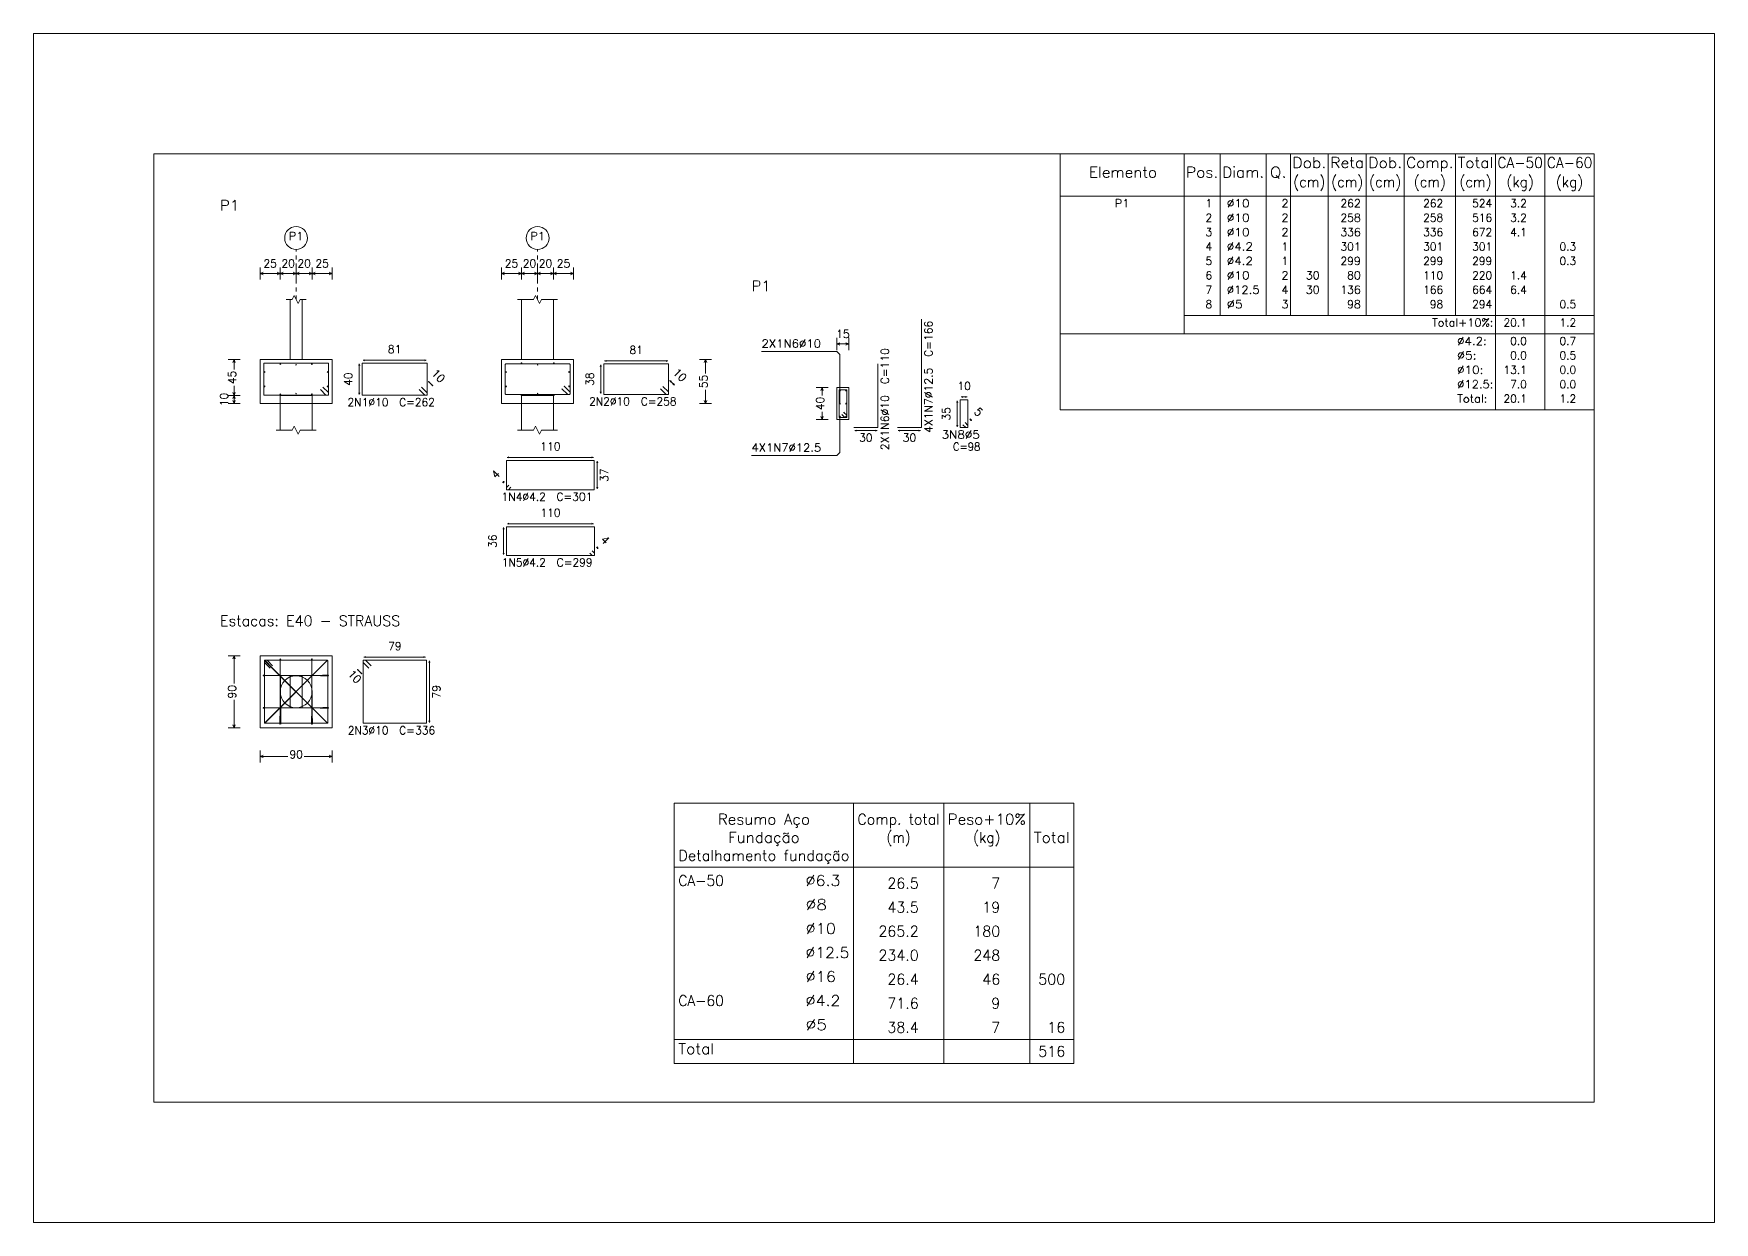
# Model space of a CAD drawing. Header units: millimetres. Extents: x 0 to 376, y 0 to 134.
# Drawn here: x 44.2 to 86.2, y 92.2 to 121.9 of the extents above; entities that cross this region are included whole.
import ezdxf
from ezdxf.enums import TextEntityAlignment as Align

# ---------------------------------------------------------------- set-up
doc = ezdxf.new("R2010")
doc.units = ezdxf.units.MM
doc.linetypes.add('CYPE_PUNTO', pattern=[0.075, 0, -0.075])
for name, color, linetype, lineweight in [('FUN_COTAS', 2, 'Continuous', 0), ('FUN_DES_ARMADURAS', 4, 'Continuous', 0), ('FUN_GEOMETRIA', 2, 'Continuous', 0), ('FUN_REFEREN', 2, 'Continuous', 0), ('FUN_TXT_ARMADURAS', 3, 'Continuous', 0), ('QUAD_BORDA', 1, 'Continuous', 20), ('QUAD_LIMITES', 2, 'Continuous', 0), ('TABELAS', 1, 'Continuous', 9), ('TEXTO_TABELAS', 1, 'Continuous', 0)]:
    doc.layers.add(name, color=color, linetype=linetype, lineweight=lineweight)
doc.styles.add('CYPETXT', font='romans__.ttf', dxfattribs={"height": 0.2})

msp = doc.modelspace()

# ---------------------------------------------------------------- hatches: boundary and pattern name
at = {"layer": 'FUN_DES_ARMADURAS'}
h = msp.add_hatch(color=256, dxfattribs=at)
edge = h.paths.add_edge_path(flags=0)
edge.add_arc((51.3628, 113.0083), 0.0016, 0, 360)
h = msp.add_hatch(color=256, dxfattribs=at)
edge = h.paths.add_edge_path(flags=0)
edge.add_arc((51.4228, 113.0683), 0.0016, 0, 360)
h = msp.add_hatch(color=256, dxfattribs=at)
edge = h.paths.add_edge_path(flags=0)
edge.add_arc((57.398, 113.0283), 0.0016, 0, 360)
h = msp.add_hatch(color=256, dxfattribs=at)
edge = h.paths.add_edge_path(flags=0)
edge.add_arc((57.458, 113.0883), 0.0016, 0, 360)
h = msp.add_hatch(color=256, dxfattribs=at)
edge = h.paths.add_edge_path(flags=0)
edge.add_arc((64.3896, 112.3826), 0.0016, 0, 360)
h = msp.add_hatch(color=256, dxfattribs=at)
edge = h.paths.add_edge_path(flags=0)
edge.add_arc((64.4445, 112.4376), 0.0016, 0, 360)
h = msp.add_hatch(color=256, dxfattribs=at)
edge = h.paths.add_edge_path(flags=0)
edge.add_arc((50.0171, 106.1893), 0.0016, 0, 360)
h = msp.add_hatch(color=256, dxfattribs=at)
edge = h.paths.add_edge_path(flags=0)
edge.add_arc((50.0617, 106.1572), 0.0016, 0, 360)
h = msp.add_hatch(color=256, dxfattribs=at)
edge = h.paths.add_edge_path(flags=0)
edge.add_arc((50.1057, 106.0474), 0.0016, 0, 360)
h = msp.add_hatch(color=256, dxfattribs=at)
edge = h.paths.add_edge_path(flags=0)
edge.add_arc((50.1657, 106.1074), 0.0016, 0, 360)
h = msp.add_hatch(color=256, dxfattribs=at)
edge = h.paths.add_edge_path(flags=0)
edge.add_arc((51.3628, 105.8544), 0.0016, 0, 360)
h = msp.add_hatch(color=256, dxfattribs=at)
edge = h.paths.add_edge_path(flags=0)
edge.add_arc((51.4228, 105.8755), 0.0016, 0, 360)
h = msp.add_hatch(color=256, dxfattribs=at)
edge = h.paths.add_edge_path(flags=0)
edge.add_arc((51.3628, 105.0444), 0.0016, 0, 360)
h = msp.add_hatch(color=256, dxfattribs=at)
edge = h.paths.add_edge_path(flags=0)
edge.add_arc((51.4228, 105.0655), 0.0016, 0, 360)
h = msp.add_hatch(color=256, dxfattribs=at)
edge = h.paths.add_edge_path(flags=0)
edge.add_arc((50.0238, 104.7217), 0.0016, 0, 360)
h = msp.add_hatch(color=256, dxfattribs=at)
edge = h.paths.add_edge_path(flags=0)
edge.add_arc((50.0559, 104.7662), 0.0016, 0, 360)
h = msp.add_hatch(color=256, dxfattribs=at)
edge = h.paths.add_edge_path(flags=0)
edge.add_arc((50.3499, 104.8503), 0.0016, 0, 360)
h = msp.add_hatch(color=256, dxfattribs=at)
edge = h.paths.add_edge_path(flags=0)
edge.add_arc((50.371, 104.7903), 0.0016, 0, 360)
h = msp.add_hatch(color=256, dxfattribs=at)
edge = h.paths.add_edge_path(flags=0)
edge.add_arc((51.1399, 104.8503), 0.0016, 0, 360)
h = msp.add_hatch(color=256, dxfattribs=at)
edge = h.paths.add_edge_path(flags=0)
edge.add_arc((51.161, 104.7903), 0.0016, 0, 360)

# ---------------------------------------------------------------- linework, layer by layer
at = {"layer": 'FUN_COTAS', "linetype": 'CYPE_PUNTO'}
for p, q in [((50.7542, 115.2569), (50.7542, 116.5079)), ((56.7894, 115.2569), (56.7894, 116.5079))]:
    msp.add_line(p, q, dxfattribs=at)
at = {"layer": 'FUN_COTAS'}
for p, q in [((49.8543, 115.7579), (49.8543, 116.0579)), ((49.8543, 115.9079), (49.9293, 115.9379)), ((50.3543, 115.9079), (50.2792, 115.9379)), ((50.3543, 115.7579), (50.3543, 116.0579)), ((50.3543, 115.7579), (50.3543, 116.0579)), ((50.3543, 115.9079), (50.4293, 115.9379)), ((50.7542, 115.9079), (50.6793, 115.9379)), ((50.7542, 115.7579), (50.7542, 116.0579)), ((50.7542, 115.7579), (50.7542, 116.0579)), ((50.7542, 115.9079), (50.8293, 115.9379)), ((51.1542, 115.9079), (51.0793, 115.9379)), ((51.1542, 115.7579), (51.1542, 116.0579)), ((51.1542, 115.7579), (51.1542, 116.0579)), ((51.1542, 115.9079), (51.2293, 115.9379)), ((51.6542, 115.9079), (51.5793, 115.9379)), ((51.6542, 115.7579), (51.6542, 116.0579)), ((55.8894, 115.7579), (55.8894, 116.0579)), ((55.8894, 115.9079), (55.9644, 115.9379)), ((56.3894, 115.9079), (56.3144, 115.9379)), ((56.3894, 115.7579), (56.3894, 116.0579)), ((56.3894, 115.7579), (56.3894, 116.0579)), ((56.3894, 115.9079), (56.4644, 115.9379)), ((56.7894, 115.9079), (56.7144, 115.9379)), ((56.7894, 115.7579), (56.7894, 116.0579)), ((56.7894, 115.7579), (56.7894, 116.0579)), ((56.7894, 115.9079), (56.8644, 115.9379)), ((57.1894, 115.9079), (57.1144, 115.9379)), ((57.1894, 115.7579), (57.1894, 116.0579)), ((57.1894, 115.7579), (57.1894, 116.0579)), ((57.1894, 115.9079), (57.2644, 115.9379)), ((57.6894, 115.9079), (57.6144, 115.9379)), ((57.6894, 115.7579), (57.6894, 116.0579)), ((49.8543, 115.9079), (49.9293, 115.8779)), ((49.8543, 115.9079), (50.3543, 115.9079)), ((50.3543, 115.9079), (50.2792, 115.8779)), ((50.3543, 115.9079), (50.4293, 115.8779)), ((50.3543, 115.9079), (50.7542, 115.9079)), ((50.7542, 115.9079), (50.6793, 115.8779)), ((50.7542, 115.9079), (50.8293, 115.8779)), ((50.7542, 115.9079), (51.1542, 115.9079)), ((51.1542, 115.9079), (51.0793, 115.8779)), ((51.1542, 115.9079), (51.2293, 115.8779)), ((51.1542, 115.9079), (51.6542, 115.9079)), ((51.6542, 115.9079), (51.5793, 115.8779)), ((55.8894, 115.9079), (55.9644, 115.8779)), ((55.8894, 115.9079), (56.3894, 115.9079)), ((56.3894, 115.9079), (56.3144, 115.8779)), ((56.3894, 115.9079), (56.4644, 115.8779)), ((56.3894, 115.9079), (56.7894, 115.9079)), ((56.7894, 115.9079), (56.7144, 115.8779)), ((56.7894, 115.9079), (56.8644, 115.8779)), ((56.7894, 115.9079), (57.1894, 115.9079)), ((57.1894, 115.9079), (57.1144, 115.8779)), ((57.1894, 115.9079), (57.2644, 115.8779)), ((57.1894, 115.9079), (57.6894, 115.9079)), ((57.6894, 115.9079), (57.6144, 115.8779)), ((64.2702, 113.996), (64.2702, 114.296)), ((64.5702, 113.996), (64.5702, 114.296)), ((64.2702, 114.146), (64.3452, 114.176)), ((64.2702, 114.146), (64.3452, 114.116)), ((64.2702, 114.146), (64.5702, 114.146)), ((64.5702, 114.146), (64.4952, 114.176)), ((64.5702, 114.146), (64.4952, 114.116)), ((49.0532, 113.7569), (49.3533, 113.7569)), ((49.2032, 113.7569), (49.1733, 113.6819)), ((49.2032, 113.7569), (49.2332, 113.6819)), ((49.2032, 113.5124), (49.2032, 113.7569)), ((60.8347, 113.7569), (61.1347, 113.7569)), ((60.9847, 113.7569), (60.9547, 113.6819)), ((60.9847, 113.7569), (61.0147, 113.6819)), ((60.9847, 113.4124), (60.9847, 113.7569)), ((49.2032, 112.8569), (49.2032, 113.1014)), ((60.9847, 112.6569), (60.9847, 113.0014)), ((63.7485, 113.0569), (64.0485, 113.0569)), ((63.8985, 113.0569), (63.8685, 112.9819)), ((63.8985, 113.0569), (63.9285, 112.9819)), ((63.8985, 112.8624), (63.8985, 113.0569)), ((49.0532, 112.8569), (49.3533, 112.8569)), ((49.0532, 112.8569), (49.3533, 112.8569)), ((49.0532, 112.6569), (49.3533, 112.6569)), ((49.2032, 112.8569), (49.1733, 112.9319)), ((49.2032, 112.8569), (49.1733, 112.7819)), ((49.2032, 112.6569), (49.1733, 112.7319)), ((49.2032, 112.8569), (49.2332, 112.9319)), ((49.2032, 112.8569), (49.2332, 112.7819)), ((49.2032, 112.6569), (49.2032, 112.8569)), ((49.2032, 112.6569), (49.2332, 112.7319)), ((60.8347, 112.6569), (61.1347, 112.6569)), ((60.9847, 112.6569), (60.9547, 112.7319)), ((60.9847, 112.6569), (61.0147, 112.7319)), ((63.7485, 112.2569), (64.0485, 112.2569)), ((63.8985, 112.2569), (63.8685, 112.3319)), ((63.8985, 112.2569), (63.8985, 112.4514)), ((63.8985, 112.2569), (63.9285, 112.3319)), ((49.0532, 106.3588), (49.3533, 106.3588)), ((49.2032, 106.3588), (49.1733, 106.2838)), ((49.2032, 106.3588), (49.2332, 106.2838)), ((49.2032, 105.6643), (49.2032, 106.3588)), ((49.2032, 104.5588), (49.2032, 105.2533)), ((49.2032, 104.5588), (49.1733, 104.6338)), ((49.2032, 104.5588), (49.2332, 104.6338)), ((49.0532, 104.5588), (49.3533, 104.5588)), ((49.8543, 103.6938), (49.8543, 103.9938)), ((49.8543, 103.8438), (49.9293, 103.8738)), ((49.8543, 103.8438), (49.9293, 103.8138)), ((49.8543, 103.8438), (50.5487, 103.8438)), ((50.9597, 103.8438), (51.6542, 103.8438)), ((51.6542, 103.8438), (51.5793, 103.8738)), ((51.6542, 103.8438), (51.5793, 103.8138)), ((51.6542, 103.6938), (51.6542, 103.9938))]:
    msp.add_line(p, q, dxfattribs=at)
for centre in [(50.7542, 116.7932), (56.7894, 116.7932)]:
    msp.add_circle(centre, 0.2853, dxfattribs=at)
at = {"layer": 'FUN_DES_ARMADURAS'}
for p, q in [((49.9492, 113.4469), (49.9793, 113.4469)), ((49.9642, 113.4319), (49.9642, 113.4619)), ((50.3443, 113.6469), (50.3743, 113.6469)), ((50.3593, 113.6319), (50.3593, 113.6619)), ((50.748, 113.6327), (50.7606, 113.6327)), ((50.748, 113.6243), (50.7606, 113.6243)), ((50.7542, 113.6264), (50.7542, 113.639)), ((50.7542, 113.618), (50.7542, 113.6306)), ((51.1343, 113.6469), (51.1643, 113.6469)), ((51.1493, 113.6319), (51.1493, 113.6619)), ((51.5292, 113.4469), (51.5592, 113.4469)), ((51.5442, 113.4319), (51.5442, 113.4619)), ((55.9844, 113.4469), (56.0144, 113.4469)), ((55.9994, 113.4319), (55.9994, 113.4619)), ((56.3694, 113.6669), (56.3994, 113.6669)), ((56.3844, 113.6519), (56.3844, 113.6819)), ((56.7831, 113.6327), (56.7957, 113.6327)), ((56.7831, 113.6243), (56.7957, 113.6243)), ((56.7894, 113.6264), (56.7894, 113.639)), ((56.7894, 113.618), (56.7894, 113.6306)), ((57.1794, 113.6669), (57.2094, 113.6669)), ((57.1944, 113.6519), (57.1944, 113.6819)), ((57.5644, 113.4469), (57.5944, 113.4469)), ((57.5794, 113.4319), (57.5794, 113.4619)), ((49.9492, 113.0869), (49.9793, 113.0869)), ((49.9642, 113.0719), (49.9642, 113.1019)), ((51.5292, 113.0869), (51.5592, 113.0869)), ((51.5442, 113.0719), (51.5442, 113.1019)), ((55.9844, 113.0869), (56.0144, 113.0869)), ((55.9994, 113.0719), (55.9994, 113.1019)), ((57.5644, 113.0869), (57.5944, 113.0869)), ((57.5794, 113.0719), (57.5794, 113.1019)), ((64.324, 112.9844), (64.3615, 112.9844)), ((64.324, 112.9844), (64.3615, 112.9844)), ((64.3427, 112.9656), (64.3427, 113.0032)), ((64.3427, 112.9656), (64.3427, 113.0032)), ((64.479, 112.9844), (64.5165, 112.9844)), ((64.479, 112.9844), (64.5165, 112.9844)), ((64.4977, 112.9656), (64.4977, 113.0032)), ((64.4977, 112.9656), (64.4977, 113.0032)), ((50.3443, 112.8869), (50.3743, 112.8869)), ((50.3593, 112.8719), (50.3593, 112.9019)), ((50.748, 112.9095), (50.7606, 112.9095)), ((50.748, 112.9011), (50.7606, 112.9011)), ((50.7542, 112.9032), (50.7542, 112.9158)), ((50.7542, 112.8948), (50.7542, 112.9074)), ((51.1343, 112.8869), (51.1643, 112.8869)), ((51.1493, 112.8719), (51.1493, 112.9019)), ((56.3694, 112.8669), (56.3994, 112.8669)), ((56.3844, 112.8519), (56.3844, 112.8819)), ((56.7831, 112.9095), (56.7957, 112.9095)), ((56.7831, 112.9011), (56.7957, 112.9011)), ((56.7894, 112.9032), (56.7894, 112.9158)), ((56.7894, 112.8948), (56.7894, 112.9074)), ((57.1794, 112.8669), (57.2094, 112.8669)), ((57.1944, 112.8519), (57.1944, 112.8819)), ((64.3252, 112.6569), (64.3552, 112.6569)), ((64.3252, 112.6569), (64.3552, 112.6569)), ((64.3402, 112.6419), (64.3402, 112.6719)), ((64.3402, 112.6419), (64.3402, 112.6719)), ((64.4852, 112.6569), (64.5152, 112.6569)), ((64.4852, 112.6569), (64.5152, 112.6569)), ((64.5002, 112.6419), (64.5002, 112.6719)), ((64.5002, 112.6419), (64.5002, 112.6719)), ((64.324, 112.3294), (64.3615, 112.3294)), ((64.324, 112.3294), (64.3615, 112.3294)), ((64.3427, 112.3106), (64.3427, 112.3482)), ((64.3427, 112.3106), (64.3427, 112.3482)), ((64.479, 112.3294), (64.5165, 112.3294)), ((64.479, 112.3294), (64.5165, 112.3294)), ((64.4977, 112.3106), (64.4977, 112.3482)), ((64.4977, 112.3106), (64.4977, 112.3482))]:
    msp.add_line(p, q, dxfattribs=at)
for points in [[(65.7792, 112.0569), (66.3792, 112.0569), (66.3792, 114.7676)], [(51.4228, 113.0683), (51.5601, 112.9311), (51.5632, 112.9264), (51.5643, 112.921), (51.5643, 112.8811), (51.5623, 112.874), (51.5572, 112.8688), (51.5501, 112.8669), (49.9584, 112.8669), (49.9513, 112.8688), (49.9462, 112.874), (49.9442, 112.8811), (49.9442, 113.6527), (49.9462, 113.6598), (49.9513, 113.665), (49.9584, 113.6669), (51.55, 113.6669), (51.5572, 113.665), (51.5623, 113.6598), (51.5643, 113.6527), (51.5643, 112.8811), (51.5623, 112.874), (51.5572, 112.8688), (51.5501, 112.8669), (51.5101, 112.8669), (51.5047, 112.868), (51.5001, 112.8711), (51.3628, 113.0083)], [(53.8858, 113.0683), (54.0273, 112.9269), (54.0273, 112.8669), (52.4072, 112.8669), (52.4072, 113.6669), (54.0273, 113.6669), (54.0273, 112.8669), (53.9673, 112.8669), (53.8258, 113.0083)], [(57.458, 113.0883), (57.5952, 112.9511), (57.5983, 112.9464), (57.5994, 112.941), (57.5994, 112.9011), (57.5975, 112.894), (57.5923, 112.8888), (57.5852, 112.8869), (55.9936, 112.8869), (55.9865, 112.8888), (55.9813, 112.894), (55.9794, 112.9011), (55.9794, 113.6327), (55.9813, 113.6398), (55.9865, 113.645), (55.9936, 113.6469), (57.5852, 113.6469), (57.5923, 113.645), (57.5975, 113.6398), (57.5994, 113.6327), (57.5994, 112.9011), (57.5975, 112.894), (57.5923, 112.8888), (57.5852, 112.8869), (57.5453, 112.8869), (57.5398, 112.888), (57.5352, 112.8911), (57.398, 113.0283)], [(59.921, 113.0883), (60.0624, 112.9469), (60.0624, 112.8869), (58.4424, 112.8869), (58.4424, 113.6469), (60.0624, 113.6469), (60.0624, 112.8869), (60.0024, 112.8869), (59.861, 113.0283)], [(64.6922, 112.0569), (65.2922, 112.0569), (65.2922, 113.6501)], [(64.4445, 112.4376), (64.5125, 112.3696), (64.5145, 112.3666), (64.5152, 112.3631), (64.5152, 112.3211), (64.514, 112.3165), (64.5106, 112.3131), (64.506, 112.3119), (64.3344, 112.3119), (64.3298, 112.3131), (64.3265, 112.3165), (64.3252, 112.3211), (64.3252, 112.9927), (64.3265, 112.9973), (64.3298, 113.0007), (64.3344, 113.0019), (64.506, 113.0019), (64.5106, 113.0007), (64.514, 112.9973), (64.5152, 112.9927), (64.5152, 112.3211), (64.514, 112.3165), (64.5106, 112.3131), (64.506, 112.3119), (64.4641, 112.3119), (64.4605, 112.3126), (64.4576, 112.3146), (64.3896, 112.3826)], [(67.4715, 112.1826), (67.5422, 112.1119), (67.5422, 112.0569), (67.3522, 112.0569), (67.3522, 112.7469), (67.5422, 112.7469), (67.5422, 112.0569), (67.4873, 112.0569), (67.4166, 112.1276)], [(56.07, 110.6192), (56.0106, 110.5598), (56.0106, 110.5056), (58.2049, 110.5056), (58.2049, 111.2372), (56.0106, 111.2372), (56.0106, 110.5056), (56.0648, 110.5056), (56.1242, 110.565)], [(58.1485, 108.9774), (58.2079, 108.918), (58.2079, 108.8638), (56.0136, 108.8638), (56.0136, 109.5786), (58.2079, 109.5786), (58.2079, 108.8638), (58.1537, 108.8638), (58.0943, 108.9232)], [(50.371, 104.7903), (50.3701, 104.653), (50.37, 104.6499), (50.37, 104.6488), (50.3694, 104.6488), (50.3693, 104.6507), (50.3692, 104.6559), (50.3692, 104.663), (50.3593, 106.2546), (50.3593, 106.2617), (50.3593, 106.2669), (50.3593, 106.2688), (50.3593, 106.2669), (50.3593, 106.2617), (50.3593, 106.2546), (50.3593, 104.663), (50.3592, 104.6559), (50.3592, 104.6507), (50.3591, 104.6488), (50.3494, 104.6488), (50.3493, 104.6507), (50.3492, 104.6559), (50.3492, 104.663), (50.3489, 104.703), (50.3489, 104.7084), (50.3489, 104.713), (50.3499, 104.8503)], [(51.161, 104.7903), (51.1601, 104.653), (51.16, 104.6499), (51.16, 104.6488), (51.1594, 104.6488), (51.1593, 104.6507), (51.1592, 104.6559), (51.1592, 104.663), (51.1493, 106.2546), (51.1493, 106.2617), (51.1493, 106.2669), (51.1493, 106.2688), (51.1493, 106.2669), (51.1493, 106.2617), (51.1493, 106.2546), (51.1493, 104.663), (51.1492, 104.6559), (51.1492, 104.6507), (51.1491, 104.6488), (51.1394, 104.6488), (51.1393, 104.6507), (51.1392, 104.6559), (51.1392, 104.663), (51.1389, 104.703), (51.1389, 104.7084), (51.1389, 104.713), (51.1399, 104.8503)], [(51.4228, 105.8755), (51.5601, 105.8746), (51.5632, 105.8746), (51.5643, 105.8745), (51.5643, 105.874), (51.5623, 105.8739), (51.5572, 105.8738), (51.5501, 105.8737), (49.9584, 105.8639), (49.9513, 105.8639), (49.9462, 105.8638), (49.9442, 105.8638), (49.9462, 105.8638), (49.9513, 105.8638), (49.9584, 105.8638), (51.55, 105.8638), (51.5572, 105.8638), (51.5623, 105.8637), (51.5643, 105.8637), (51.5643, 105.854), (51.5623, 105.8539), (51.5572, 105.8538), (51.5501, 105.8537), (51.5101, 105.8535), (51.5047, 105.8535), (51.5001, 105.8535), (51.3628, 105.8544)], [(50.1057, 106.0474), (49.9684, 106.1847), (49.9653, 106.1893), (49.9642, 106.1947), (49.9642, 106.2346), (49.9662, 106.2417), (49.9713, 106.2469), (49.9784, 106.2488), (51.5301, 106.2488), (51.5371, 106.2469), (51.5423, 106.2417), (51.5442, 106.2346), (51.5442, 104.683), (51.5423, 104.6759), (51.5371, 104.6707), (51.5301, 104.6688), (49.9784, 104.6688), (49.9713, 104.6707), (49.9662, 104.6759), (49.9642, 104.683), (49.9642, 106.2346), (49.9662, 106.2417), (49.9713, 106.2469), (49.9784, 106.2488), (50.0184, 106.2488), (50.0238, 106.2478), (50.0284, 106.2447), (50.1657, 106.1074)], [(50.0171, 106.1893), (49.977, 106.2297), (49.9757, 106.231), (49.9753, 106.2315), (49.9754, 106.2316), (49.9763, 106.2309), (49.9785, 106.2287), (49.9814, 106.2257), (51.5241, 104.689), (51.5271, 104.686), (51.5293, 104.6838), (51.5301, 104.683), (51.5293, 104.6838), (51.5271, 104.686), (51.5241, 104.689), (49.9844, 106.2287), (49.9814, 106.2317), (49.9793, 106.2339), (49.9785, 106.2347), (49.9814, 106.2376), (49.9822, 106.2368), (49.9844, 106.2346), (49.9874, 106.2317), (50.0174, 106.2018), (50.0196, 106.1995), (50.0216, 106.1976), (50.0617, 106.1572)], [(50.0238, 104.7217), (49.9834, 104.6816), (49.9821, 104.6803), (49.9816, 104.6799), (49.9815, 104.68), (49.9822, 104.6808), (49.9844, 104.683), (49.9873, 104.686), (51.5241, 106.2287), (51.5271, 106.2317), (51.5293, 106.2338), (51.5301, 106.2346), (51.5293, 106.2338), (51.5271, 106.2317), (51.5241, 106.2287), (49.9844, 104.689), (49.9814, 104.686), (49.9792, 104.6838), (49.9784, 104.6831), (49.9755, 104.686), (49.9763, 104.6868), (49.9784, 104.689), (49.9814, 104.692), (50.0113, 104.7219), (50.0135, 104.7242), (50.0155, 104.7261), (50.0559, 104.7662)], [(52.571, 106.0474), (52.4296, 106.1888), (52.4296, 106.2488), (54.0096, 106.2488), (54.0096, 104.6688), (52.4296, 104.6688), (52.4296, 106.2488), (52.4896, 106.2488), (52.631, 106.1074)], [(51.4228, 105.0655), (51.5601, 105.0646), (51.5632, 105.0646), (51.5643, 105.0645), (51.5643, 105.064), (51.5623, 105.0639), (51.5572, 105.0638), (51.5501, 105.0637), (49.9584, 105.0539), (49.9513, 105.0539), (49.9462, 105.0538), (49.9442, 105.0538), (49.9462, 105.0538), (49.9513, 105.0538), (49.9584, 105.0538), (51.55, 105.0538), (51.5572, 105.0538), (51.5623, 105.0537), (51.5643, 105.0537), (51.5643, 105.044), (51.5623, 105.0439), (51.5572, 105.0438), (51.5501, 105.0437), (51.5101, 105.0435), (51.5047, 105.0435), (51.5001, 105.0435), (51.3628, 105.0444)]]:
    msp.add_lwpolyline(points, dxfattribs=at)
for centre, radius in [((49.9642, 113.4469), 0.01), ((50.3593, 113.6469), 0.01), ((50.7542, 113.6327), 0.0042), ((50.7542, 113.6243), 0.0042), ((51.1493, 113.6469), 0.01), ((51.5442, 113.4469), 0.01), ((55.9994, 113.4469), 0.01), ((56.3844, 113.6669), 0.01), ((56.7894, 113.6327), 0.0042), ((56.7894, 113.6243), 0.0042), ((57.1944, 113.6669), 0.01), ((57.5794, 113.4469), 0.01), ((49.9642, 113.0869), 0.01), ((51.3628, 113.0083), 0.0016), ((51.4228, 113.0683), 0.0016), ((51.5442, 113.0869), 0.01), ((55.9994, 113.0869), 0.01), ((57.398, 113.0283), 0.0016), ((57.458, 113.0883), 0.0016), ((57.5794, 113.0869), 0.01), ((64.3427, 112.9844), 0.0125), ((64.3427, 112.9844), 0.0125), ((64.4977, 112.9844), 0.0125), ((64.4977, 112.9844), 0.0125), ((50.3593, 112.8869), 0.01), ((50.7542, 112.9095), 0.0042), ((50.7542, 112.9011), 0.0042), ((51.1493, 112.8869), 0.01), ((56.3844, 112.8669), 0.01), ((56.7894, 112.9095), 0.0042), ((56.7894, 112.9011), 0.0042), ((57.1944, 112.8669), 0.01), ((64.3402, 112.6569), 0.01), ((64.3402, 112.6569), 0.01), ((64.5002, 112.6569), 0.01), ((64.5002, 112.6569), 0.01), ((64.3427, 112.3294), 0.0125), ((64.3427, 112.3294), 0.0125), ((64.3896, 112.3826), 0.0016), ((64.4445, 112.4376), 0.0016), ((64.4977, 112.3294), 0.0125), ((64.4977, 112.3294), 0.0125), ((50.3593, 106.2688), 0.01), ((51.1493, 106.2688), 0.01), ((49.9442, 105.8638), 0.01), ((50.0171, 106.1893), 0.0016), ((50.0617, 106.1572), 0.0016), ((50.1057, 106.0474), 0.0016), ((50.1657, 106.1074), 0.0016), ((51.3628, 105.8544), 0.0016), ((51.4228, 105.8755), 0.0016), ((51.5301, 106.2346), 0.0042), ((49.9442, 105.0538), 0.01), ((51.3628, 105.0444), 0.0016), ((51.4228, 105.0655), 0.0016), ((50.0238, 104.7217), 0.0016), ((50.0559, 104.7662), 0.0016), ((50.3499, 104.8503), 0.0016), ((50.371, 104.7903), 0.0016), ((51.1399, 104.8503), 0.0016), ((51.161, 104.7903), 0.0016), ((51.5301, 104.683), 0.0042)]:
    msp.add_circle(centre, radius, dxfattribs=at)
at = {"layer": 'FUN_GEOMETRIA'}
for p, q in [((50.6043, 115.2569), (50.6043, 113.7569)), ((50.9042, 113.7569), (50.9042, 115.2569)), ((56.3894, 113.7569), (56.3894, 115.2569)), ((57.1894, 113.7569), (57.1894, 115.2569)), ((49.8543, 113.7569), (51.6542, 113.7569)), ((49.8543, 113.7569), (49.8543, 112.6569)), ((50.9042, 113.7569), (50.6043, 113.7569)), ((51.6542, 112.6569), (51.6542, 113.7569)), ((55.8894, 113.7569), (57.6894, 113.7569)), ((55.8894, 112.6569), (55.8894, 113.7569)), ((57.1894, 113.7569), (56.3894, 113.7569)), ((57.6894, 112.6569), (57.6894, 113.7569)), ((51.6542, 112.6569), (49.8543, 112.6569)), ((50.3543, 112.8569), (51.1542, 112.8569)), ((50.3543, 111.9902), (50.3543, 112.8569)), ((51.1542, 111.9902), (51.1542, 112.8569)), ((57.6894, 112.6569), (55.8894, 112.6569)), ((57.1894, 112.8569), (56.3894, 112.8569)), ((56.3894, 111.9902), (56.3894, 112.8569)), ((57.1894, 111.9902), (57.1894, 112.8569))]:
    msp.add_line(p, q, dxfattribs=at)
for points in [[(50.5042, 115.2569), (50.6542, 115.2569), (50.7043, 115.3569), (50.8043, 115.1569), (50.8543, 115.2569), (51.0042, 115.2569)], [(56.2894, 115.2569), (56.6894, 115.2569), (56.7394, 115.3569), (56.8394, 115.1569), (56.8894, 115.2569), (57.2894, 115.2569)], [(50.2542, 111.9902), (50.6542, 111.9902), (50.7043, 112.0902), (50.8043, 111.8902), (50.8543, 111.9902), (51.2542, 111.9902)], [(57.2894, 111.9902), (56.8894, 111.9902), (56.8394, 111.8902), (56.7394, 112.0902), (56.6894, 111.9902), (56.2894, 111.9902)]]:
    msp.add_lwpolyline(points, dxfattribs=at)
for points in [[(64.2702, 112.2569), (64.5702, 112.2569), (64.5702, 113.0569), (64.2702, 113.0569), (64.2702, 112.2569)], [(49.8543, 104.5588), (51.6542, 104.5588), (51.6542, 106.3588), (49.8543, 106.3588), (49.8543, 104.5588)], [(50.6043, 105.0588), (50.9042, 105.0588), (50.9042, 105.8588), (50.6043, 105.8588), (50.6043, 105.0588)]]:
    msp.add_lwpolyline(points, close=True, dxfattribs=at)
msp.add_circle((50.7542, 105.4588), 0.4, dxfattribs=at)
at = {"layer": 'FUN_TXT_ARMADURAS'}
for p, q in [((52.3197, 113.6067), (52.3323, 113.6467)), ((52.3447, 113.6067), (52.3323, 113.6467)), ((52.3323, 112.8871), (52.3323, 113.6467)), ((52.4674, 113.7544), (52.4275, 113.7419)), ((52.4674, 113.7294), (52.4275, 113.7419)), ((52.4275, 113.7419), (54.007, 113.7419)), ((53.9671, 113.7544), (54.007, 113.7419)), ((53.9671, 113.7294), (54.007, 113.7419)), ((58.3549, 113.5867), (58.3674, 113.6267)), ((58.3799, 113.5867), (58.3674, 113.6267)), ((58.3674, 112.9071), (58.3674, 113.6267)), ((58.5026, 113.7344), (58.4626, 113.7219)), ((58.5026, 113.7094), (58.4626, 113.7219)), ((58.4626, 113.7219), (60.0422, 113.7219)), ((60.0022, 113.7344), (60.0422, 113.7219)), ((60.0022, 113.7094), (60.0422, 113.7219)), ((64.3402, 112.6569), (64.3402, 113.6569)), ((54.0787, 113.176), (54.0592, 113.2131)), ((54.0963, 113.1937), (54.0592, 113.2131)), ((54.0592, 113.2131), (54.1721, 113.1003)), ((54.1349, 113.1197), (54.1721, 113.1003)), ((54.1526, 113.1374), (54.1721, 113.1003)), ((60.1138, 113.196), (60.0944, 113.2331)), ((60.1315, 113.2137), (60.0944, 113.2331)), ((60.0944, 113.2331), (60.2072, 113.1203)), ((60.1701, 113.1397), (60.2072, 113.1203)), ((60.1878, 113.1574), (60.2072, 113.1203)), ((52.3197, 112.9271), (52.3323, 112.8871)), ((52.3447, 112.9271), (52.3323, 112.8871)), ((58.3549, 112.9471), (58.3674, 112.9071)), ((58.3799, 112.9471), (58.3674, 112.9071)), ((67.2647, 112.6867), (67.2772, 112.7267)), ((67.2897, 112.6867), (67.2772, 112.7267)), ((67.2772, 112.0771), (67.2772, 112.7267)), ((67.4124, 112.8344), (67.3724, 112.8219)), ((67.4124, 112.8094), (67.3724, 112.8219)), ((67.3724, 112.8219), (67.522, 112.8219)), ((67.482, 112.8344), (67.522, 112.8219)), ((67.482, 112.8094), (67.522, 112.8219)), ((64.3427, 112.3294), (64.3427, 111.6569)), ((67.6113, 112.2373), (67.5919, 112.2744)), ((67.629, 112.2549), (67.5919, 112.2744)), ((67.5919, 112.2744), (67.634, 112.2322)), ((67.5969, 112.2517), (67.634, 112.2322)), ((67.6146, 112.2694), (67.634, 112.2322)), ((64.7524, 111.9944), (64.7124, 111.9819)), ((64.7524, 111.9694), (64.7124, 111.9819)), ((64.7124, 111.9819), (65.272, 111.9819)), ((65.232, 111.9944), (65.272, 111.9819)), ((65.232, 111.9694), (65.272, 111.9819)), ((65.8394, 111.9944), (65.7994, 111.9819)), ((65.8394, 111.9694), (65.7994, 111.9819)), ((65.7994, 111.9819), (66.359, 111.9819)), ((66.319, 111.9944), (66.359, 111.9819)), ((66.319, 111.9694), (66.359, 111.9819)), ((67.2647, 112.1171), (67.2772, 112.0771)), ((67.2897, 112.1171), (67.2772, 112.0771)), ((56.0708, 111.3247), (56.0308, 111.3122)), ((56.0708, 111.2997), (56.0308, 111.3122)), ((58.1847, 111.3122), (56.0308, 111.3122)), ((58.1447, 111.3247), (58.1847, 111.3122)), ((58.1447, 111.2997), (58.1847, 111.3122)), ((58.2674, 111.177), (58.2799, 111.217)), ((58.2924, 111.177), (58.2799, 111.217)), ((58.2799, 110.5258), (58.2799, 111.217)), ((55.9126, 110.6916), (55.9497, 110.711)), ((55.9383, 110.7173), (55.9188, 110.6802)), ((55.9497, 110.711), (55.9188, 110.6802)), ((55.956, 110.6996), (55.9188, 110.6802)), ((55.9302, 110.6739), (55.9497, 110.711)), ((58.2674, 110.5658), (58.2799, 110.5258)), ((58.2924, 110.5658), (58.2799, 110.5258)), ((56.0738, 109.6661), (56.0338, 109.6536)), ((56.0738, 109.6411), (56.0338, 109.6536)), ((56.0338, 109.6536), (58.1877, 109.6536)), ((58.1477, 109.6661), (58.1877, 109.6536)), ((58.1477, 109.6411), (58.1877, 109.6536)), ((55.9261, 109.5184), (55.9386, 109.5584)), ((55.9511, 109.5184), (55.9386, 109.5584)), ((55.9386, 108.884), (55.9386, 109.5584)), ((55.9261, 108.924), (55.9386, 108.884)), ((55.9511, 108.924), (55.9386, 108.884)), ((58.2625, 109.0578), (58.2997, 109.0384)), ((58.2883, 109.0321), (58.2688, 109.0692)), ((58.306, 109.0498), (58.2688, 109.0692)), ((58.2688, 109.0692), (58.2997, 109.0384)), ((58.2802, 109.0755), (58.2997, 109.0384)), ((52.4898, 106.3363), (52.4498, 106.3238)), ((52.4898, 106.3113), (52.4498, 106.3238)), ((52.4498, 106.3238), (53.9894, 106.3238)), ((53.9494, 106.3363), (53.9894, 106.3238)), ((53.9494, 106.3113), (53.9894, 106.3238)), ((52.3042, 105.9783), (52.2848, 106.0155)), ((52.3219, 105.996), (52.2848, 106.0155)), ((52.3976, 105.9026), (52.2848, 106.0155)), ((52.3605, 105.922), (52.3976, 105.9026)), ((52.3782, 105.9397), (52.3976, 105.9026)), ((54.0721, 106.1886), (54.0846, 106.2286)), ((54.0971, 106.1886), (54.0846, 106.2286)), ((54.0846, 106.2286), (54.0846, 104.689)), ((54.0721, 104.729), (54.0846, 104.689)), ((54.0971, 104.729), (54.0846, 104.689))]:
    msp.add_line(p, q, dxfattribs=at)
for points in [[(64.3402, 112.6569), (64.3402, 113.6569), (64.3402, 113.8819), (64.2652, 113.9569), (62.3842, 113.9569)], [(64.3427, 112.3294), (64.3427, 111.6569), (64.3427, 111.4319), (64.2677, 111.3569), (62.1347, 111.3569)]]:
    msp.add_lwpolyline(points, dxfattribs=at)
at = {"layer": 'QUAD_BORDA'}
msp.add_lwpolyline([(47.1953, 95.2005), (83.1953, 95.2005), (83.1953, 118.9005), (47.1953, 118.9005), (47.1953, 95.2005)], close=True, dxfattribs=at)
at = {"layer": 'QUAD_LIMITES'}
msp.add_lwpolyline([(44.1953, 92.2005), (86.1953, 92.2005), (86.1953, 121.9005), (44.1953, 121.9005), (44.1953, 92.2005)], close=True, dxfattribs=at)
at = {"layer": 'TABELAS'}
for p, q in [((69.8432, 117.7905), (69.8432, 118.9005)), ((69.8432, 118.9005), (83.1953, 118.9005)), ((72.9432, 117.7905), (72.9432, 118.9005)), ((73.8473, 117.7905), (73.8473, 118.9005)), ((74.9952, 117.7905), (74.9952, 118.9005)), ((75.5992, 117.7905), (75.5992, 118.9005)), ((76.5472, 117.7905), (76.5472, 118.9005)), ((77.4952, 117.7905), (77.4952, 118.9005)), ((78.4433, 117.7905), (78.4433, 118.9005)), ((79.7272, 117.7905), (79.7272, 118.9005)), ((80.7232, 117.7905), (80.7232, 118.9005)), ((81.9592, 117.7905), (81.9592, 118.9005)), ((83.1953, 117.7905), (83.1953, 118.9005)), ((69.8432, 117.8405), (83.1953, 117.8405)), ((69.8432, 114.4505), (69.8432, 117.7905)), ((72.9432, 114.4505), (72.9432, 117.7905)), ((73.8473, 114.8605), (73.8473, 117.7905)), ((74.9952, 114.8605), (74.9952, 117.7905)), ((75.5992, 114.8605), (75.5992, 117.7905)), ((76.5472, 114.8605), (76.5472, 117.7905)), ((77.4952, 114.8605), (77.4952, 117.7905)), ((78.4433, 114.8605), (78.4433, 117.7905)), ((79.7272, 114.8605), (79.7272, 117.7905)), ((80.7232, 114.4505), (80.7232, 117.7905)), ((81.9592, 114.4505), (81.9592, 117.7905)), ((83.1953, 114.4505), (83.1953, 117.7905)), ((72.9432, 114.8605), (83.1953, 114.8605)), ((69.8432, 114.3505), (69.8432, 114.4505)), ((69.8432, 114.4005), (83.1953, 114.4005)), ((69.8432, 113.9905), (69.8432, 114.3505)), ((72.9432, 114.4005), (72.9432, 114.4505)), ((80.7232, 114.3505), (80.7232, 114.4505)), ((80.7232, 113.9905), (80.7232, 114.3505)), ((81.9592, 114.3505), (81.9592, 114.4505)), ((81.9592, 113.9905), (81.9592, 114.3505)), ((83.1953, 114.3505), (83.1953, 114.4505)), ((83.1953, 113.9905), (83.1953, 114.3505)), ((69.8432, 113.6305), (69.8432, 113.9905)), ((80.7232, 113.6305), (80.7232, 113.9905)), ((81.9592, 113.6305), (81.9592, 113.9905)), ((83.1953, 113.6305), (83.1953, 113.9905)), ((69.8432, 113.2705), (69.8432, 113.6305)), ((80.7232, 113.2705), (80.7232, 113.6305)), ((81.9592, 113.2705), (81.9592, 113.6305)), ((83.1953, 113.2705), (83.1953, 113.6305)), ((69.8432, 112.9105), (69.8432, 113.2705)), ((80.7232, 112.9105), (80.7232, 113.2705)), ((81.9592, 112.9105), (81.9592, 113.2705)), ((83.1953, 112.9105), (83.1953, 113.2705)), ((69.8432, 112.5005), (69.8432, 112.9105)), ((80.7232, 112.5005), (80.7232, 112.9105)), ((81.9592, 112.5005), (81.9592, 112.9105)), ((83.1953, 112.5005), (83.1953, 112.9105)), ((69.8432, 112.5005), (83.1953, 112.5005)), ((64.6813, 96.1733), (64.6813, 102.6733)), ((66.9373, 96.1733), (66.9373, 102.6733)), ((69.0893, 96.1733), (69.0893, 102.6733)), ((60.2053, 101.0733), (70.1853, 101.0733))]:
    msp.add_line(p, q, dxfattribs=at)
msp.add_lwpolyline([(60.2053, 96.1733), (70.1853, 96.1733), (70.1853, 102.6733), (60.2053, 102.6733), (60.2053, 96.1733)], close=True, dxfattribs=at)
at = {"layer": 'TEXTO_TABELAS'}
msp.add_line((60.2053, 96.7733), (70.1853, 96.7733), dxfattribs=at)

# ---------------------------------------------------------------- texts
at = {"layer": 'FUN_COTAS', "style": 'CYPETXT'}
for s, width, p, p2 in [('P1', 0.935124, (50.5697, 116.7432), (50.9387, 116.7432)), ('P1', 0.935124, (56.6049, 116.7432), (56.9739, 116.7432)), ('25', 0.872274, (49.9363, 116.0579), (50.2722, 116.0579)), ('20', 0.872274, (50.3862, 116.0579), (50.7223, 116.0579)), ('20', 0.872274, (50.7863, 116.0579), (51.1223, 116.0579)), ('25', 0.872274, (51.2362, 116.0579), (51.5722, 116.0579)), ('25', 0.872274, (55.9714, 116.0579), (56.3074, 116.0579)), ('20', 0.872274, (56.4214, 116.0579), (56.7574, 116.0579)), ('20', 0.872274, (56.8214, 116.0579), (57.1574, 116.0579)), ('25', 0.872274, (57.2714, 116.0579), (57.6074, 116.0579)), ('15', 0.872274, (64.2522, 114.296), (64.5882, 114.296)), ('90', 0.872274, (50.5862, 103.7938), (50.9222, 103.7938))]:
    msp.add_text(s, height=0.2, dxfattribs=dict(at, width=width)).set_placement(p, p2, align=Align.FIT)
at = {"layer": 'FUN_COTAS', "style": 'CYPETXT', "width": 0.872274}
for s, p, p2 in [('45', (49.2532, 113.1389), (49.2532, 113.4749)), ('55', (61.0347, 113.0389), (61.0347, 113.3749)), ('10', (49.0532, 112.5889), (49.0532, 112.9249)), ('40', (63.9485, 112.4889), (63.9485, 112.8249)), ('90', (49.2532, 105.2908), (49.2532, 105.6268))]:
    msp.add_text(s, height=0.2, rotation=90, dxfattribs=at).set_placement(p, p2, align=Align.FIT)
at = {"layer": 'FUN_REFEREN', "style": 'CYPETXT', "width": 0.935124}
msp.add_text('P1', height=0.26, dxfattribs=at).set_placement((48.8533, 117.4786), (49.3329, 117.4786), align=Align.FIT)
at = {"layer": 'FUN_TXT_ARMADURAS', "style": 'CYPETXT'}
for s, height, width, p, p2 in [('P1', 0.26, 0.935124, (62.1347, 115.4652), (62.6144, 115.4652)), ('2X1N6%%c10', 0.2, 0.942727, (62.3842, 114.0569), (63.8722, 114.0569)), ('81', 0.2, 0.872274, (53.0493, 113.9169), (53.3852, 113.9169)), ('81', 0.2, 0.872274, (59.0844, 113.8969), (59.4204, 113.8969)), ('10', 0.2, 0.872274, (67.2792, 112.9969), (67.6152, 112.9969)), ('2N1%%c10  C=262', 0.2, 0.819881, (52.0412, 112.5919), (54.2253, 112.5919)), ('2N2%%c10  C=258', 0.2, 0.819881, (58.0764, 112.6119), (60.2604, 112.6119)), ('30', 0.2, 0.872274, (64.8242, 111.7069), (65.1602, 111.7069)), ('30', 0.2, 0.872274, (65.9112, 111.7069), (66.2472, 111.7069)), ('3N8%%c5', 0.2, 0.953428, (66.8862, 111.7819), (67.8402, 111.7819)), ('110', 0.2, 0.872274, (56.8558, 111.4872), (57.3598, 111.4872)), ('4X1N7%%c12.5', 0.2, 0.93068, (62.1347, 111.4569), (63.8747, 111.4569)), (' C=98', 0.2, 0.752788, (67.0422, 111.4819), (67.8522, 111.4819)), ('1N4%%c4.2  C=301', 0.2, 0.821025, (55.8898, 110.2306), (58.1578, 110.2306)), ('110', 0.2, 0.872274, (56.8587, 109.8286), (57.3627, 109.8286)), ('1N5%%c4.2  C=299', 0.2, 0.821025, (55.8927, 108.5888), (58.1607, 108.5888)), ('Estacas: E40 - STRAUSS', 0.26, 0.863788, (48.8533, 107.0988), (53.3578, 107.0988)), ('79', 0.2, 0.872274, (53.0516, 106.4988), (53.3876, 106.4988)), ('2N3%%c10  C=336', 0.2, 0.819881, (52.0436, 104.3938), (54.2276, 104.3938))]:
    msp.add_text(s, height=height, dxfattribs=dict(at, width=width)).set_placement(p, p2, align=Align.FIT)
for s, rotation, width, p, p2 in [('4X1N7%%c12.5  C=166', 90, 0.838872, (66.6542, 111.9273), (66.6542, 114.7292)), ('2X1N6%%c10  C=110', 90, 0.83634, (65.5672, 111.4945), (65.5672, 114.0445)), ('40', 90, 0.872274, (52.1572, 113.0989), (52.1572, 113.4349)), ('10', 315.00124, 0.872274, (54.1206, 113.3992), (54.3582, 113.1617)), ('38', 90, 0.872274, (58.1924, 113.0989), (58.1924, 113.4349)), ('10', 315.00247, 0.872274, (60.1557, 113.4192), (60.3933, 113.1817)), ('35', 90, 0.872274, (67.1022, 112.2339), (67.1022, 112.5699)), ('5', 314.99134, 0.872274, (67.6773, 112.4364), (67.7961, 112.3176)), ('4', 45, 0.872274, (55.7511, 110.7599), (55.8699, 110.8787)), ('37', 90, 0.872274, (58.5549, 110.7034), (58.5549, 111.0394)), ('36', 90, 0.872274, (55.7636, 109.0532), (55.7636, 109.3892)), ('4', 315, 0.872274, (58.3486, 109.2369), (58.4674, 109.1181)), ('10', 315, 0.872274, (52.028, 105.8834), (52.2655, 105.6458)), ('79', 90, 0.872274, (54.3596, 105.2908), (54.3596, 105.6268))]:
    msp.add_text(s, height=0.2, rotation=rotation, dxfattribs=dict(at, width=width)).set_placement(p, p2, align=Align.FIT)
at = {"layer": 'TEXTO_TABELAS', "style": 'CYPETXT'}
for s, height, width, p, p2 in [('Elemento', 0.26667, 0.923378, (70.5683, 118.3038), (72.2682, 118.3038)), ('Pos.', 0.26667, 0.930268, (72.9933, 118.3038), (73.7973, 118.3038)), ('Diam.', 0.26667, 0.924488, (73.8972, 118.3038), (74.9453, 118.3038)), ('Q.', 0.26667, 1.025806, (75.0852, 118.3038), (75.5092, 118.3038)), ('Dob.', 0.26667, 0.953523, (75.6492, 118.5438), (76.4973, 118.5438)), ('Reta', 0.26667, 0.94055, (76.5973, 118.5438), (77.4452, 118.5438)), ('Dob.', 0.26667, 0.953523, (77.5453, 118.5438), (78.3932, 118.5438)), ('Comp.', 0.26667, 0.895522, (78.4933, 118.5438), (79.6773, 118.5438)), ('Total', 0.26667, 0.935673, (79.7773, 118.5438), (80.6732, 118.5438)), ('CA-50', 0.26667, 0.813132, (80.7733, 118.5438), (81.9093, 118.5438)), ('CA-60', 0.26667, 0.813132, (82.0092, 118.5438), (83.1452, 118.5438)), ('(cm)', 0.26667, 0.819001, (75.6732, 118.0638), (76.4733, 118.0638)), ('(cm)', 0.26667, 0.819001, (76.6213, 118.0638), (77.4212, 118.0638)), ('(cm)', 0.26667, 0.819001, (77.5693, 118.0638), (78.3692, 118.0638)), ('(cm)', 0.26667, 0.819001, (78.6852, 118.0638), (79.4853, 118.0638)), ('(cm)', 0.26667, 0.819001, (79.8253, 118.0638), (80.6252, 118.0638)), ('(kg)', 0.26667, 0.827954, (80.9993, 118.0638), (81.6833, 118.0638)), ('(kg)', 0.26667, 0.827954, (82.2352, 118.0638), (82.9192, 118.0638)), ('P1', 0.2, 0.935124, (71.2087, 117.5605), (71.5777, 117.5605)), ('1', 0.2, 0.872274, (73.4792, 117.5605), (73.6472, 117.5605)), ('%%c10', 0.2, 0.955414, (74.0102, 117.5605), (74.5802, 117.5605)), ('2', 0.2, 0.872274, (75.3812, 117.5605), (75.5493, 117.5605)), ('262', 0.2, 0.872274, (76.8532, 117.5605), (77.3572, 117.5605)), ('262', 0.2, 0.872274, (78.9172, 117.5605), (79.4213, 117.5605)), ('524', 0.2, 0.872274, (80.1412, 117.5605), (80.6453, 117.5605)), ('3.2', 0.2, 0.868127, (81.0892, 117.5605), (81.5092, 117.5605)), ('2', 0.2, 0.872274, (73.4792, 117.2005), (73.6472, 117.2005)), ('%%c10', 0.2, 0.955414, (74.0102, 117.2005), (74.5802, 117.2005)), ('2', 0.2, 0.872274, (75.3812, 117.2005), (75.5493, 117.2005)), ('258', 0.2, 0.872274, (76.8532, 117.2005), (77.3572, 117.2005)), ('258', 0.2, 0.872274, (78.9172, 117.2005), (79.4213, 117.2005)), ('516', 0.2, 0.872274, (80.1412, 117.2005), (80.6453, 117.2005)), ('3.2', 0.2, 0.868127, (81.0892, 117.2005), (81.5092, 117.2005)), ('3', 0.2, 0.872274, (73.4792, 116.8405), (73.6472, 116.8405)), ('%%c10', 0.2, 0.955414, (74.0102, 116.8405), (74.5802, 116.8405)), ('2', 0.2, 0.872274, (75.3812, 116.8405), (75.5493, 116.8405)), ('336', 0.2, 0.872274, (76.8532, 116.8405), (77.3572, 116.8405)), ('336', 0.2, 0.872274, (78.9172, 116.8405), (79.4213, 116.8405)), ('672', 0.2, 0.872274, (80.1412, 116.8405), (80.6453, 116.8405)), ('4.1', 0.2, 0.868127, (81.0892, 116.8405), (81.5092, 116.8405)), ('4', 0.2, 0.872274, (73.4792, 116.4805), (73.6472, 116.4805)), ('%%c4.2', 0.2, 0.940736, (74.0102, 116.4805), (74.6642, 116.4805)), ('1', 0.2, 0.872274, (75.3812, 116.4805), (75.5493, 116.4805)), ('301', 0.2, 0.872274, (76.8532, 116.4805), (77.3572, 116.4805)), ('301', 0.2, 0.872274, (78.9172, 116.4805), (79.4213, 116.4805)), ('301', 0.2, 0.872274, (80.1412, 116.4805), (80.6453, 116.4805)), ('0.3', 0.2, 0.868127, (82.3252, 116.4805), (82.7452, 116.4805)), ('5', 0.2, 0.872274, (73.4792, 116.1205), (73.6472, 116.1205)), ('6', 0.2, 0.872274, (73.4792, 115.7605), (73.6472, 115.7605)), ('%%c4.2', 0.2, 0.940736, (74.0102, 116.1205), (74.6642, 116.1205)), ('%%c10', 0.2, 0.955414, (74.0102, 115.7605), (74.5802, 115.7605)), ('2', 0.2, 0.872274, (75.3812, 115.7605), (75.5493, 115.7605)), ('1', 0.2, 0.872274, (75.3812, 116.1205), (75.5493, 116.1205)), ('30', 0.2, 0.872274, (75.9892, 115.7605), (76.3252, 115.7605)), ('299', 0.2, 0.872274, (76.8532, 116.1205), (77.3572, 116.1205)), ('80', 0.2, 0.872274, (77.0212, 115.7605), (77.3572, 115.7605)), ('299', 0.2, 0.872274, (78.9172, 116.1205), (79.4213, 116.1205)), ('110', 0.2, 0.872274, (78.9172, 115.7605), (79.4213, 115.7605)), ('299', 0.2, 0.872274, (80.1412, 116.1205), (80.6453, 116.1205)), ('220', 0.2, 0.872274, (80.1412, 115.7605), (80.6453, 115.7605)), ('1.4', 0.2, 0.868127, (81.0892, 115.7605), (81.5092, 115.7605)), ('0.3', 0.2, 0.868127, (82.3252, 116.1205), (82.7452, 116.1205)), ('7', 0.2, 0.872274, (73.4792, 115.4005), (73.6472, 115.4005)), ('%%c12.5', 0.2, 0.925884, (74.0102, 115.4005), (74.8323, 115.4005)), ('4', 0.2, 0.872274, (75.3812, 115.4005), (75.5493, 115.4005)), ('30', 0.2, 0.872274, (75.9892, 115.4005), (76.3252, 115.4005)), ('136', 0.2, 0.872274, (76.8532, 115.4005), (77.3572, 115.4005)), ('166', 0.2, 0.872274, (78.9172, 115.4005), (79.4213, 115.4005)), ('664', 0.2, 0.872274, (80.1412, 115.4005), (80.6453, 115.4005)), ('6.4', 0.2, 0.868127, (81.0892, 115.4005), (81.5092, 115.4005)), ('8', 0.2, 0.872274, (73.4792, 115.0405), (73.6472, 115.0405)), ('%%c5', 0.2, 0.99505, (74.0102, 115.0405), (74.4123, 115.0405)), ('3', 0.2, 0.872274, (75.3812, 115.0405), (75.5493, 115.0405)), ('98', 0.2, 0.872274, (77.0212, 115.0405), (77.3572, 115.0405)), ('98', 0.2, 0.872274, (79.0853, 115.0405), (79.4213, 115.0405)), ('294', 0.2, 0.872274, (80.1412, 115.0405), (80.6453, 115.0405)), ('0.5', 0.2, 0.868127, (82.3252, 115.0405), (82.7452, 115.0405)), ('Total+10%:', 0.2, 0.906671, (79.1402, 114.5805), (80.6732, 114.5805)), ('20.1', 0.2, 0.869308, (80.9213, 114.5805), (81.5092, 114.5805)), ('1.2', 0.2, 0.868127, (82.3252, 114.5805), (82.7452, 114.5805)), ('%%c4.2:', 0.2, 0.929705, (79.7673, 114.1205), (80.5053, 114.1205)), ('0.0', 0.2, 0.868127, (81.0892, 114.1205), (81.5092, 114.1205)), ('0.7', 0.2, 0.868127, (82.3252, 114.1205), (82.7452, 114.1205)), ('%%c5:', 0.2, 0.966972, (79.7673, 113.7605), (80.2533, 113.7605)), ('0.0', 0.2, 0.868127, (81.0892, 113.7605), (81.5092, 113.7605)), ('0.5', 0.2, 0.868127, (82.3252, 113.7605), (82.7452, 113.7605)), ('%%c10:', 0.2, 0.940736, (79.7673, 113.4005), (80.4213, 113.4005)), ('13.1', 0.2, 0.869308, (80.9213, 113.4005), (81.5092, 113.4005)), ('0.0', 0.2, 0.868127, (82.3252, 113.4005), (82.7452, 113.4005)), ('%%c12.5:', 0.2, 0.918491, (79.7673, 113.0405), (80.6732, 113.0405)), ('7.0', 0.2, 0.868127, (81.0892, 113.0405), (81.5092, 113.0405)), ('0.0', 0.2, 0.868127, (82.3252, 113.0405), (82.7452, 113.0405)), ('Total:', 0.2, 0.925563, (79.7673, 112.6805), (80.5233, 112.6805)), ('20.1', 0.2, 0.869308, (80.9213, 112.6805), (81.5092, 112.6805)), ('1.2', 0.2, 0.868127, (82.3252, 112.6805), (82.7452, 112.6805)), ('Resumo Aço', 0.26667, 0.895546, (61.2933, 102.14), (63.5932, 102.14)), ('Comp. total', 0.266667, 0.822839, (64.7812, 102.14), (66.8373, 102.14)), ('Peso+10%', 0.26667, 0.916489, (67.0373, 102.14), (68.9893, 102.14)), ('Fundação', 0.26667, 0.926873, (61.5493, 101.6866), (63.3372, 101.6866)), ('(m)', 0.26667, 0.805297, (65.5093, 101.6866), (66.1093, 101.6866)), ('(kg)', 0.26667, 0.827954, (67.6713, 101.6866), (68.3553, 101.6866)), ('Total', 0.26667, 0.935673, (69.1893, 101.6866), (70.0853, 101.6866)), ('Detalhamento fundação', 0.266667, 0.876565, (60.3053, 101.2333), (64.5813, 101.2333)), ('CA-50', 0.26667, 0.813132, (60.3053, 100.6066), (61.4413, 100.6066)), ('%%c6.3', 0.26667, 0.940736, (63.4853, 100.6066), (64.3573, 100.6066)), ('26.5', 0.26667, 0.869308, (65.5293, 100.54), (66.3133, 100.54)), ('7', 0.2667, 0.872274, (68.1253, 100.54), (68.3493, 100.54)), ('%%c8', 0.26667, 0.99505, (63.4853, 100.0066), (64.0213, 100.0066)), ('43.5', 0.26667, 0.869308, (65.5293, 99.94), (66.3133, 99.94)), ('19', 0.26667, 0.872274, (67.9013, 99.94), (68.3493, 99.94)), ('%%c10', 0.26667, 0.955414, (63.4853, 99.4066), (64.2452, 99.4066)), ('265.2', 0.26667, 0.869965, (65.3053, 99.34), (66.3133, 99.34)), ('180', 0.26667, 0.872274, (67.6773, 99.34), (68.3493, 99.34)), ('%%c12.5', 0.26667, 0.925884, (63.4853, 98.8066), (64.5813, 98.8066)), ('234.0', 0.26667, 0.869965, (65.3053, 98.74), (66.3133, 98.74)), ('248', 0.26667, 0.872274, (67.6773, 98.74), (68.3493, 98.74)), ('%%c16', 0.26667, 0.955414, (63.4853, 98.2066), (64.2452, 98.2066)), ('26.4', 0.26667, 0.869308, (65.5293, 98.14), (66.3133, 98.14)), ('46', 0.26667, 0.872274, (67.9013, 98.14), (68.3493, 98.14)), ('500', 0.26667, 0.872274, (69.3013, 98.14), (69.9733, 98.14)), ('CA-60', 0.26667, 0.813132, (60.3053, 97.6066), (61.4413, 97.6066)), ('%%c4.2', 0.26667, 0.940736, (63.4853, 97.6066), (64.3573, 97.6066)), ('71.6', 0.26667, 0.869308, (65.5293, 97.54), (66.3133, 97.54)), ('9', 0.2667, 0.872274, (68.1253, 97.54), (68.3493, 97.54)), ('%%c5', 0.26667, 0.99505, (63.4853, 97.0066), (64.0213, 97.0066)), ('38.4', 0.26667, 0.869308, (65.5293, 96.94), (66.3133, 96.94)), ('7', 0.2667, 0.872274, (68.1253, 96.94), (68.3493, 96.94)), ('16', 0.26667, 0.872274, (69.5252, 96.94), (69.9733, 96.94)), ('Total', 0.26667, 0.935673, (60.3053, 96.4066), (61.2013, 96.4066)), ('516', 0.26667, 0.872274, (69.3013, 96.34), (69.9733, 96.34))]:
    msp.add_text(s, height=height, dxfattribs=dict(at, width=width)).set_placement(p, p2, align=Align.FIT)

doc.saveas('drawing.dxf')
